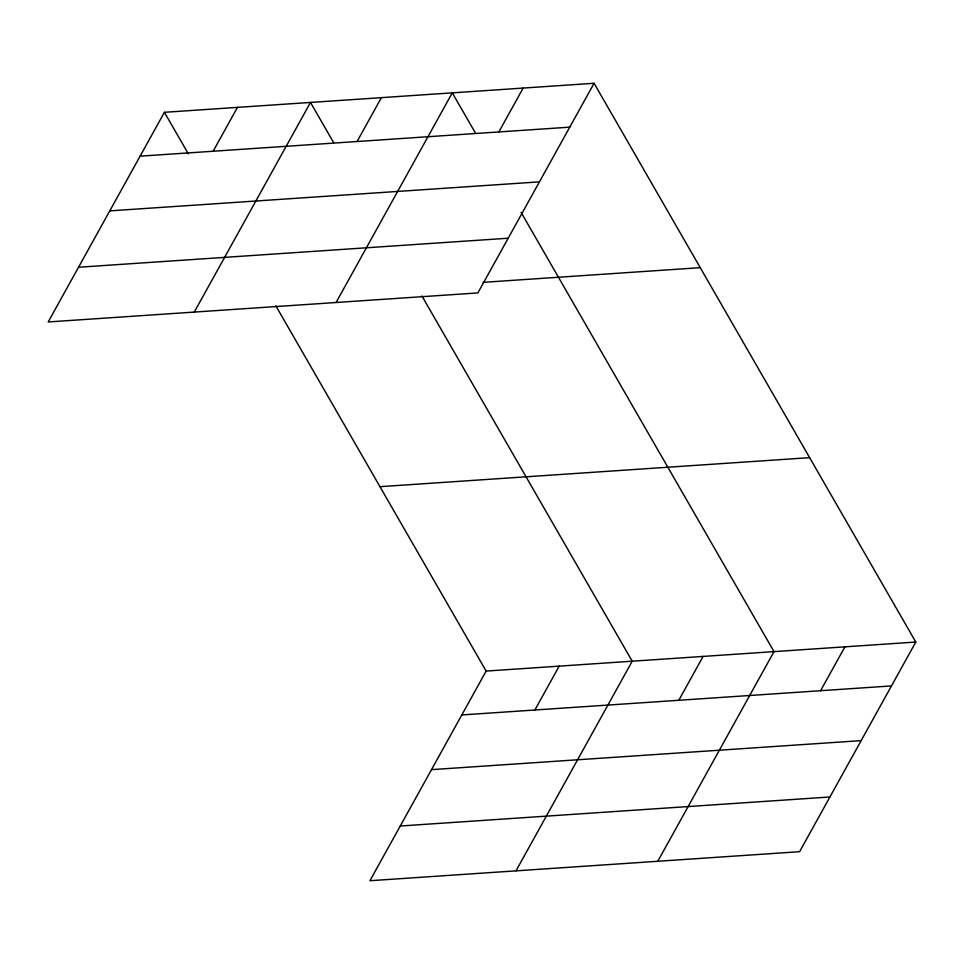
<?xml version="1.0" encoding="UTF-8"?>
<svg xmlns="http://www.w3.org/2000/svg" width="964" height="964" viewBox="0 0 964 964"><rect width="100%" height="100%" fill="white"/><g stroke="black" fill="none" stroke-linecap="round" stroke-linejoin="round"><path stroke-width="1.45" d="M594.077 83.278L164.41 112.306L48.2 321.952L477.867 292.923L594.077 83.278L915.8 642.048L799.59 851.694L369.923 880.722L486.133 671.077L915.8 642.048M213.14 151.24L237.457 107.365M194.282 312.083L310.492 102.437L333.677 142.684M357.078 141.515L381.395 97.641M336.075 302.503L452.285 92.857L475.469 133.116M498.858 131.935L523.175 88.061M534.863 710.01L559.18 666.136M516.005 870.854L632.227 661.208L421.907 295.936M678.801 700.286L703.118 656.412M657.797 861.274L774.008 651.628L521.066 212.321M820.593 690.706L844.91 646.844M140.093 156.168L569.76 127.152M109.763 210.875L539.43 181.859M78.53 267.245L508.185 238.216M483.133 282.344L700.25 267.667M379.961 486.675L809.627 457.659M461.816 714.939L891.483 685.922M431.498 769.646L861.153 740.629M400.253 826.015L829.92 796.987M164.41 112.306L188.342 153.854M275.825 305.805L486.133 671.077"/></g></svg>
